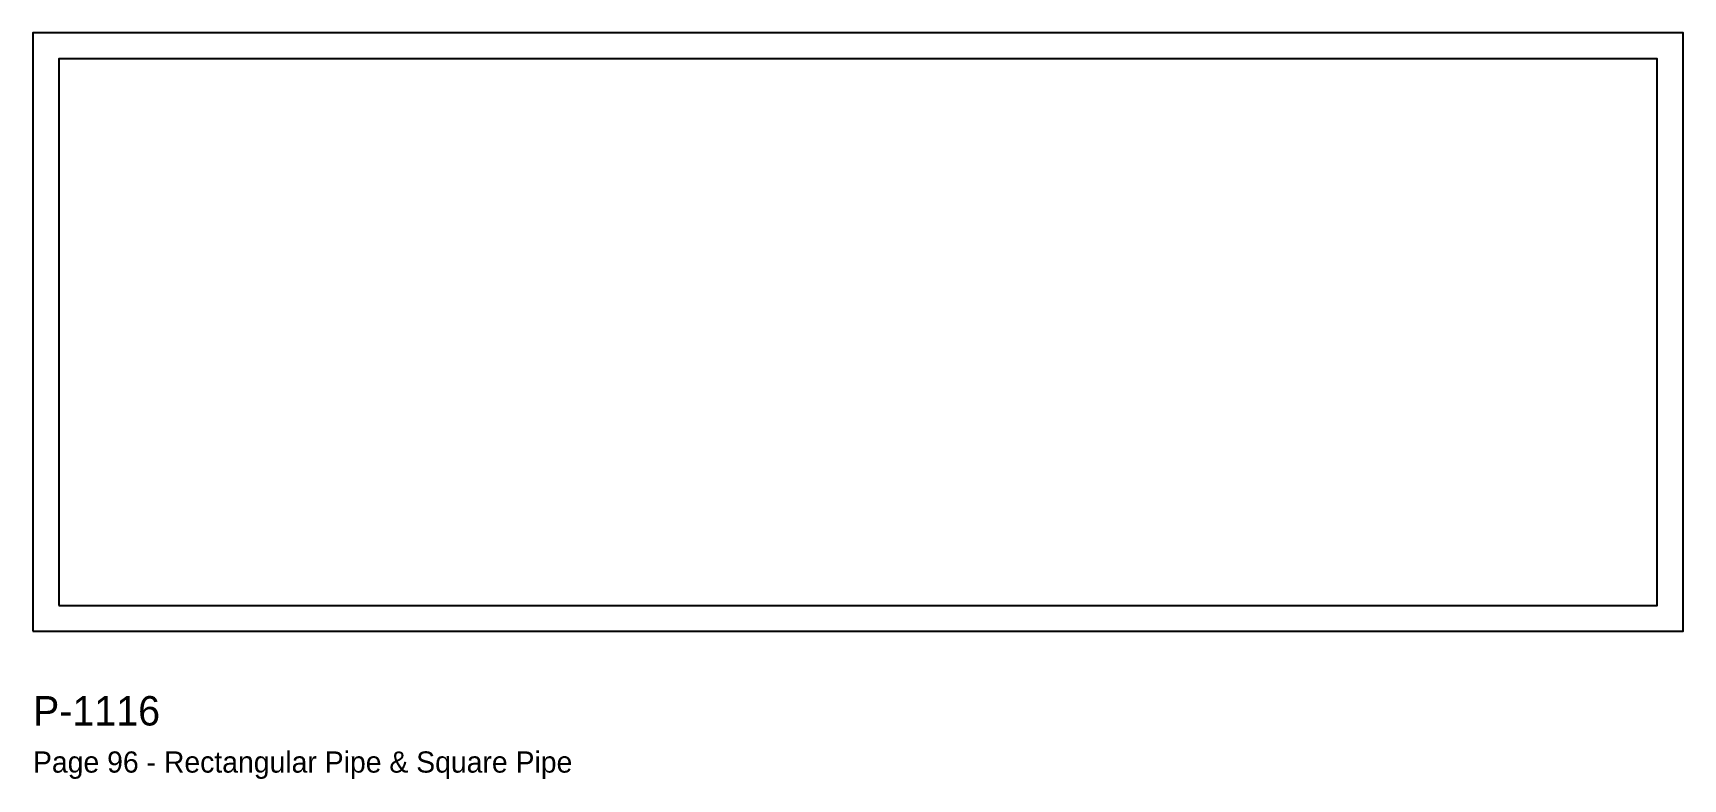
# Model space of a CAD drawing. Header units: millimetres. Extents: x 0 to 140, y -13 to 51.
import ezdxf

# ---------------------------------------------------------------- set-up
doc = ezdxf.new("R2010")
doc.units = ezdxf.units.MM
doc.layers.add('INFO', color=7, linetype='Continuous')
doc.layers.add('PROFILE', color=7, linetype='Continuous')

msp = doc.modelspace()

# ---------------------------------------------------------------- linework, layer by layer
at = {"layer": 'PROFILE'}
for points in [[(0, 0), (140, 0), (140, 50.8), (0, 50.8)], [(2.2, 2.2), (137.8, 2.2), (137.8, 48.6), (2.2, 48.6)]]:
    msp.add_lwpolyline(points, close=True, dxfattribs=at)

# ---------------------------------------------------------------- texts
at = {"layer": 'INFO'}
for s, height, p in [('P-1116', 2.5, (0, -8)), ('Page 96 - Rectangular Pipe & Square Pipe', 1.8, (0, -12))]:
    msp.add_text(s, height=height, dxfattribs=at).set_placement(p)

doc.saveas('drawing.dxf')
